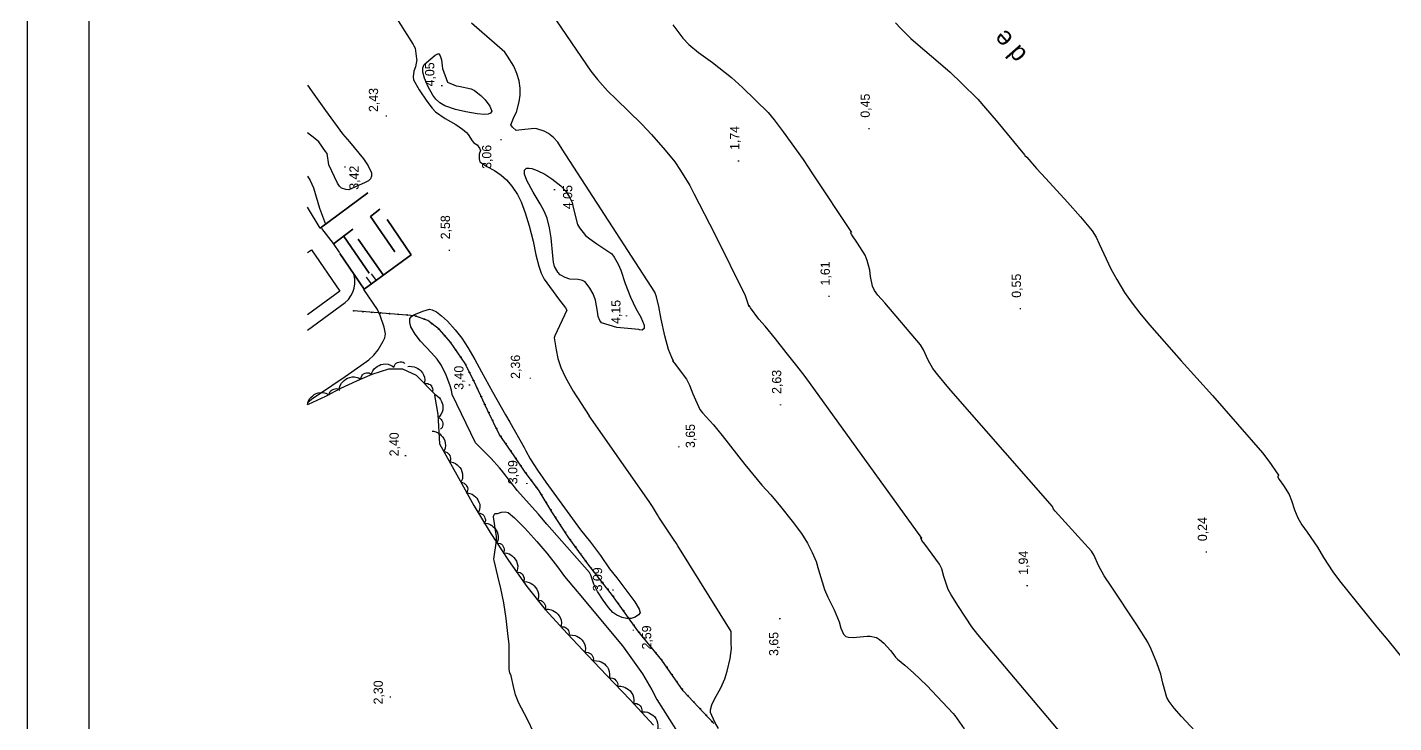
# Model space of a CAD drawing. Extents: x 747954 to 748544, y 4317181 to 4318208.
# Drawn here: x 747954.5 to 748176.3, y 4317747.3 to 4317860.3 of the extents above; entities that cross this region are included whole.
import ezdxf
from ezdxf.enums import TextEntityAlignment as Align

# ---------------------------------------------------------------- set-up
doc = ezdxf.new("R2010")
doc.units = 0
doc.linetypes.add('DOT', pattern=[0])
doc.layers.get('0').update_dxf_attribs({"linetype": 'CONTINUOUS'})
for name, color, linetype in [('1', 7, 'CONTINUOUS'), ('11', 7, 'CONTINUOUS'), ('24', 7, 'CONTINUOUS'), ('44', 7, 'CONTINUOUS'), ('48', 7, 'CONTINUOUS'), ('50', 7, 'CONTINUOUS'), ('53', 7, 'CONTINUOUS'), ('6', 7, 'CONTINUOUS'), ('PATTERN_CLASS', 7, 'CONTINUOUS')]:
    doc.layers.add(name, color=color, linetype=linetype)

msp = doc.modelspace()

# ---------------------------------------------------------------- linework, layer by layer
at = {"layer": '1', "color": 0, "linetype": 'CONTINUOUS'}
for p, q in [((748002.03, 4317827.67), (748009.76, 4317833.42)), ((748002.03, 4317827.67), (748000, 4317831.07)), ((748004.14, 4317825.06), (748007.34, 4317827.48)), ((748010, 4317820.33), (748005.93, 4317826.23)), ((748012.26, 4317820.07), (748008.2, 4317825.86)), ((748010.35, 4317818.6), (748009.57, 4317819.68)), ((748011.16, 4317819.18), (748010.38, 4317820.26))]:
    msp.add_line(p, q, dxfattribs=at)
for points in [[(748011.73, 4317830.73), (748010.2, 4317829.56), (748014.18, 4317823.81)], [(748012.89, 4317829.08), (748016.83, 4317823.3), (748009.18, 4317817.75), (748005.23, 4317823.56)], [(748000, 4317811.09), (748006.12, 4317815.6), (748006.63, 4317816.08), (748007.04, 4317816.64), (748007.36, 4317817.26), (748007.58, 4317817.92), (748007.68, 4317818.61), (748007.68, 4317819.31), (748007.55, 4317820)]]:
    msp.add_lwpolyline(points, dxfattribs=at)
at = {"layer": '11', "color": 0, "linetype": 'CONTINUOUS'}
msp.add_lwpolyline([(748000, 4317823.68), (748000.62, 4317824.14), (748005.22, 4317817.42), (748000, 4317813.58)], dxfattribs=at)
at = {"layer": '24', "color": 0, "linetype": 'CONTINUOUS'}
for points in [[(748095.45, 4317861), (748096.29, 4317860.09), (748097.92, 4317858.48), (748099.5, 4317857.11), (748101.97, 4317855.03), (748104.29, 4317852.98), (748106.13, 4317851.23), (748108.8, 4317848.61), (748110.07, 4317847.17), (748111.75, 4317845.15), (748116.4, 4317839.58)], [(748116.4, 4317839.58), (748116.43, 4317839.48), (748116.73, 4317839.17), (748118.31, 4317837.33), (748119.84, 4317835.71), (748123.38, 4317831.86), (748125.48, 4317829.48), (748127.35, 4317827.23), (748128.01, 4317826.19), (748128.5, 4317825.1), (748130.4, 4317821.07), (748131.37, 4317819.31), (748132.63, 4317817.23), (748133.83, 4317815.48), (748135.08, 4317813.87), (748136.69, 4317811.96), (748141.79, 4317806.12), (748146.91, 4317800.46), (748155.01, 4317791.17), (748156.04, 4317789.79), (748157.61, 4317787.53), (748157.51, 4317787.23), (748157.51, 4317787.19), (748157.72, 4317786.81), (748158.42, 4317785.86), (748159.35, 4317784.37), (748159.74, 4317783.41), (748160.19, 4317781.91), (748160.74, 4317780.62), (748161.42, 4317779.44), (748162.28, 4317778.25), (748163.93, 4317775.84), (748164.92, 4317774.17), (748166.43, 4317771.8), (748167.53, 4317770.37), (748173.56, 4317762.82), (748175.36, 4317760.69), (748183.55, 4317750.6)]]:
    msp.add_lwpolyline(points, dxfattribs=at)
at = {"layer": '44', "color": 0, "linetype": 'CONTINUOUS'}
for points in [[(748000, 4317879.72), (748002.42, 4317877.57), (748003.1, 4317877.02), (748003.44, 4317876.71), (748007.48, 4317872.29), (748008.33, 4317871.16), (748008.58, 4317870.8), (748011.95, 4317865.71), (748011.98, 4317865.66), (748017.11, 4317857.48), (748017.23, 4317857.27), (748017.44, 4317856.89), (748017.65, 4317855.19), (748017.75, 4317855.05), (748017.51, 4317853.88)], [(748037.14, 4317866.19), (748045.98, 4317853.19), (748047.08, 4317851.83), (748048.7, 4317849.98), (748050.14, 4317848.54), (748052.1, 4317846.69), (748054.28, 4317844.54), (748055.83, 4317842.85), (748058.05, 4317840.34), (748059.62, 4317838.41), (748060.53, 4317837.05), (748062.07, 4317834.6)], [(748059.41, 4317806.04), (748059.12, 4317806.63), (748058.61, 4317807.92), (748058.01, 4317810.15), (748057.42, 4317812.86), (748057.04, 4317814.92), (748056.65, 4317816.51), (748056.39, 4317817.27), (748041.34, 4317840.51), (748040.6, 4317841.61), (748039.93, 4317842.38), (748039.11, 4317843.04), (748038.42, 4317843.42), (748037.2, 4317843.77), (748036.77, 4317843.83), (748034.27, 4317843.58), (748033.84, 4317843.52), (748033.25, 4317844.08), (748033.01, 4317844.44), (748033.54, 4317845.8), (748033.91, 4317846.51), (748034.33, 4317848.19), (748034.51, 4317849.29), (748034.52, 4317850.42), (748034.35, 4317851.59), (748033.99, 4317852.8), (748033.45, 4317854), (748032.47, 4317855.61), (748032.01, 4317856.26), (748026.58, 4317860.98)], [(748059.3, 4317860.71), (748060.92, 4317858.55), (748061.9, 4317857.52), (748063.48, 4317856.21), (748065.73, 4317854.56), (748068.8, 4317852.14), (748070.57, 4317850.51), (748074.74, 4317846.46), (748075.74, 4317845.27), (748077.2, 4317843.31), (748080.43, 4317838.81), (748081.98, 4317836.5), (748088.31, 4317826.94)], [(748022.71, 4317851.37), (748024.13, 4317850.78), (748024.56, 4317850.71), (748026.55, 4317850.32), (748027.1, 4317850.01), (748028.14, 4317849.23), (748028.83, 4317848.51), (748029.6, 4317847.46), (748029.93, 4317846.69), (748029.7, 4317846.32), (748029.29, 4317846.16), (748028.67, 4317846.13), (748027.51, 4317846.23), (748025.66, 4317846.55), (748024, 4317846.96), (748022.25, 4317847.55), (748021.48, 4317848), (748020.83, 4317848.59), (748020.34, 4317849.28), (748019.57, 4317850.62), (748018.95, 4317852.01), (748018.7, 4317853.01), (748018.71, 4317853.73), (748018.92, 4317854.23), (748019.29, 4317854.6), (748020.7, 4317855.79), (748021.27, 4317856.01), (748021.52, 4317855.65), (748021.72, 4317855.01), (748021.85, 4317854.01), (748021.89, 4317853.6), (748022.71, 4317851.37)], [(748017.51, 4317853.88), (748017.24, 4317853.14), (748017.14, 4317852.25), (748017.19, 4317851.76), (748018.1, 4317850.16), (748019.36, 4317848.29), (748020.22, 4317847.14), (748020.78, 4317846.54), (748022.35, 4317845.48), (748024.07, 4317844.48), (748025.17, 4317843.76), (748025.81, 4317843.21), (748026.07, 4317842.86), (748026.71, 4317841.83), (748026.99, 4317841.54), (748027.52, 4317841.17), (748027.91, 4317840.67), (748028.06, 4317840.26), (748027.86, 4317839.69), (748027.85, 4317838.9), (748027.95, 4317838.46), (748029.08, 4317837.69), (748030.36, 4317837.01), (748031.42, 4317836.29), (748032.31, 4317835.5), (748033.17, 4317834.48), (748034.05, 4317833.15), (748034.67, 4317831.96), (748035.34, 4317830.17), (748035.98, 4317828.02), (748036.59, 4317825.53), (748037.05, 4317823.3), (748037.51, 4317821.51), (748037.9, 4317820.36), (748038.4, 4317819.38), (748040.71, 4317816.19), (748041.84, 4317814.69), (748042.08, 4317814.32), (748040.12, 4317810.17), (748040.04, 4317809.86), (748040.33, 4317807.9), (748040.64, 4317806.48), (748041.12, 4317805.04), (748041.81, 4317803.5), (748042.89, 4317801.55), (748043.12, 4317801.17), (748045.73, 4317797.14)], [(748000, 4317850.9), (748000.99, 4317849.44), (748002.88, 4317846.76), (748005.65, 4317842.98), (748006.79, 4317841.66), (748009.08, 4317838.91), (748009.83, 4317837.76), (748010.36, 4317836.65), (748010.39, 4317836.13), (748010.22, 4317835.67), (748009.88, 4317835.33), (748009.33, 4317835.07), (748006.67, 4317833.9), (748006.23, 4317833.92), (748005.49, 4317834.17), (748005.15, 4317834.48), (748004.83, 4317834.96), (748003.46, 4317837.94)], [(748003.46, 4317837.94), (748003.16, 4317839.77), (748002.93, 4317840.14), (748001.82, 4317841.67), (748001.18, 4317842.25), (748000, 4317843.14)], [(748050.18, 4317811.53), (748047.69, 4317812.28), (748047.43, 4317812.64), (748047.18, 4317813.31), (748047.08, 4317814.13), (748046.72, 4317815.98), (748046.34, 4317817.01), (748045.82, 4317817.91), (748045.04, 4317818.94), (748044.63, 4317819.15), (748043.92, 4317819.29), (748042.59, 4317819.39), (748041.81, 4317819.64), (748041, 4317820.09), (748040.63, 4317820.53), (748040.1, 4317821.42), (748039.9, 4317822.14), (748039.79, 4317823.17), (748039.56, 4317826.09), (748039.29, 4317827.73), (748038.89, 4317829.26), (748038.42, 4317830.42), (748037.77, 4317831.61), (748036.61, 4317833.5), (748035.58, 4317835.4), (748035.22, 4317836.42), (748035.19, 4317837.09), (748035.52, 4317837.38), (748035.96, 4317837.42), (748036.39, 4317837.35), (748037.29, 4317837.02), (748038.5, 4317836.41), (748039.63, 4317835.66), (748041.08, 4317834.54), (748041.87, 4317833.71), (748042.48, 4317832.82), (748042.95, 4317831.83), (748043.13, 4317831.01), (748043.82, 4317828.23), (748044.16, 4317827.69), (748045.12, 4317826.46), (748045.79, 4317825.9), (748046.96, 4317825.13), (748049.36, 4317823.46), (748049.77, 4317822.94), (748050.44, 4317821.83), (748050.82, 4317820.86), (748051.55, 4317818.69), (748052.42, 4317816.46), (748053.28, 4317814.58), (748054.08, 4317813.17), (748054.63, 4317811.89), (748054.64, 4317811.34), (748054.3, 4317811.07), (748053.87, 4317811.14), (748053.79, 4317811.17), (748050.18, 4317811.53)], [(748000, 4317836.09), (748000.43, 4317835.4), (748000.97, 4317834.23), (748001.91, 4317830.91), (748001.94, 4317830.88), (748002.93, 4317828.3)], [(748062.07, 4317834.6), (748062.72, 4317833.28), (748066.12, 4317826.67), (748071.03, 4317816.69), (748071.52, 4317815.26), (748071.64, 4317814.92)], [(748002.23, 4317827.6), (748004.17, 4317825.15), (748004.17, 4317825.15), (748005.16, 4317823.64), (748005.16, 4317823.64)], [(748145.52, 4317744.37), (748141.87, 4317748.34), (748140.69, 4317749.67), (748139.88, 4317750.73), (748139.5, 4317751.39), (748138.85, 4317753.71), (748138.51, 4317755.17), (748137.87, 4317757.02), (748136.93, 4317759.26), (748136.4, 4317760.39), (748134.61, 4317763.19), (748130.43, 4317769.48), (748129.33, 4317771.19), (748128.41, 4317772.85), (748127.66, 4317774.46), (748127.25, 4317775.19), (748121.37, 4317781.69), (748121.07, 4317782.01), (748120.93, 4317782.44), (748105.56, 4317800), (748104.08, 4317801.65), (748102.31, 4317803.84), (748101.52, 4317804.88), (748100.73, 4317806.23), (748099.97, 4317807.88), (748099.5, 4317808.71), (748093.68, 4317815.53), (748092.59, 4317816.76), (748092.01, 4317817.54), (748091.68, 4317818.21), (748091.36, 4317819.78), (748091.25, 4317820.86), (748090.83, 4317822.41), (748090.5, 4317823.29), (748089.29, 4317825.21), (748088.33, 4317826.58), (748088.11, 4317826.96), (748088.11, 4317826.96)], [(748000, 4317799.31), (748000.61, 4317799.85), (748003.91, 4317802.1), (748006.09, 4317803.53), (748008.62, 4317805.32), (748009.93, 4317806.29), (748010.76, 4317807.03), (748011.47, 4317807.89), (748012.29, 4317809.28), (748012.55, 4317809.83), (748012.63, 4317810.5), (748012.44, 4317811.56), (748011.76, 4317813.48), (748011.35, 4317814.46), (748009.13, 4317817.67)], [(748133.84, 4317731.9), (748110.28, 4317759.92), (748108.79, 4317761.63), (748107.82, 4317762.86), (748105.65, 4317766.21), (748104.49, 4317768.08), (748104, 4317768.96), (748103.28, 4317771.08), (748102.93, 4317772.3), (748102.6, 4317773.06), (748100.22, 4317776.29), (748099.73, 4317776.92), (748099.55, 4317777.33), (748099.69, 4317777.29), (748080.75, 4317803.53), (748079.44, 4317805.3), (748077.68, 4317807.44), (748075.94, 4317809.69), (748074.27, 4317811.73), (748073.25, 4317812.89), (748071.92, 4317814.73), (748071.68, 4317815.1), (748071.64, 4317814.92)], [(748027.24, 4317792.76), (748023.45, 4317800.64), (748023.38, 4317801.34), (748023.11, 4317802.21), (748022.48, 4317803.8), (748021.72, 4317805.32), (748021.01, 4317806.37), (748020.13, 4317807.38), (748018.35, 4317809.28), (748017.46, 4317810.44), (748016.78, 4317811.62), (748016.58, 4317812.34), (748016.61, 4317812.96), (748016.86, 4317813.33), (748017.27, 4317813.56), (748018.71, 4317814.19), (748019.8, 4317814.5), (748020.23, 4317814.41), (748020.92, 4317814.06), (748021.75, 4317813.44), (748022.72, 4317812.52), (748023.97, 4317811.15), (748025.01, 4317809.8), (748026.02, 4317808.27), (748027.17, 4317806.32), (748028.21, 4317804.34), (748030.02, 4317801.04), (748032.13, 4317797.35), (748032.85, 4317796.13)], [(748059.41, 4317806.04), (748059.26, 4317806.11), (748059.53, 4317805.76), (748061.49, 4317803.12), (748061.99, 4317802.16), (748062.56, 4317800.73), (748063.68, 4317798.17), (748064.11, 4317797.66), (748065.88, 4317795.69), (748067.3, 4317793.96), (748070.98, 4317789.28), (748073.73, 4317785.91), (748075.17, 4317784.33), (748076.79, 4317782.41), (748078.68, 4317780.06), (748080.16, 4317778.06), (748081.14, 4317776.5), (748081.93, 4317774.98), (748082.54, 4317773.48), (748082.92, 4317772.15), (748083.89, 4317768.94), (748084.43, 4317767.71), (748085.47, 4317765.63), (748086.31, 4317763.67), (748086.57, 4317762.64), (748086.99, 4317761.67), (748087.37, 4317761.31), (748087.79, 4317761.19), (748088.69, 4317761.13), (748089.12, 4317761.21), (748090.84, 4317761.39), (748091.3, 4317761.37), (748092.33, 4317761.15), (748092.86, 4317760.84), (748093.54, 4317760.23), (748094.63, 4317759.06), (748095.14, 4317758.34), (748095.43, 4317757.94), (748095.75, 4317757.64), (748096.97, 4317756.67), (748098.36, 4317755.4), (748100.52, 4317753.33), (748102.2, 4317751.58), (748104.82, 4317748.81), (748104.82, 4317748.81), (748105.08, 4317748.46), (748106.58, 4317746.29)], [(748032.85, 4317796.13), (748035.16, 4317792.04), (748035.4, 4317791.48), (748036.13, 4317790.19), (748037.3, 4317788.36), (748038.67, 4317786.41), (748044.32, 4317778.66), (748045.92, 4317776.63), (748047.52, 4317774.46), (748048.99, 4317772.31), (748050.17, 4317770.82), (748053.14, 4317766.92), (748053.84, 4317765.75), (748053.96, 4317765.17), (748053.7, 4317764.82), (748053.19, 4317764.46), (748052.52, 4317764.26), (748051.79, 4317764.23), (748051.05, 4317764.39), (748050.2, 4317764.76), (748049.57, 4317765.23), (748048.86, 4317766), (748047.96, 4317767.19), (748047.07, 4317768.6), (748046.49, 4317769.83), (748045.97, 4317771.28), (748045.74, 4317771.69), (748038.83, 4317779.57), (748038.53, 4317779.92), (748037.46, 4317781.21), (748034.04, 4317785.05), (748033.76, 4317785.4), (748033.15, 4317786.15), (748031.45, 4317788.36), (748031.17, 4317788.69), (748029.81, 4317790.23), (748027.24, 4317792.76)], [(748066.71, 4317746.36), (748066.11, 4317747.42), (748065.38, 4317748.98), (748065.4, 4317749.42), (748065.62, 4317750.19), (748066.07, 4317751.12), (748067.1, 4317752.98), (748067.75, 4317754.44), (748068.11, 4317755.67), (748068.59, 4317757.76), (748068.8, 4317759.35), (748068.73, 4317760.21), (748068.78, 4317761.64), (748068.76, 4317762.15), (748060.1, 4317776.04), (748059.86, 4317776.41), (748059.42, 4317777.1), (748057.01, 4317780.69), (748056.81, 4317781.1), (748055.96, 4317782.46), (748055.42, 4317783.26), (748045.73, 4317797.14)], [(748036.76, 4317745.57), (748035.63, 4317747.94), (748034.27, 4317750.48), (748033.75, 4317751.85), (748033.43, 4317753.17), (748033.05, 4317754.91), (748032.81, 4317755.42), (748032.72, 4317756.03), (748032.74, 4317757.13), (748032.72, 4317760.09), (748032.55, 4317761.33), (748032.23, 4317764.23), (748031.85, 4317766.8), (748031.39, 4317769.1), (748030.86, 4317771.14), (748030.31, 4317773.65), (748030.21, 4317773.9), (748030.65, 4317776.86), (748030.66, 4317777.11), (748030.65, 4317777.55), (748030.54, 4317778.29), (748030.45, 4317778.85), (748030.37, 4317779.28), (748030.15, 4317780.73), (748030.18, 4317780.88), (748030.37, 4317781.28), (748030.85, 4317781.31), (748031.46, 4317781.5), (748032.09, 4317781.57), (748032.54, 4317781.46), (748033.61, 4317780.6), (748035.28, 4317778.89), (748037.19, 4317776.76), (748038.82, 4317774.84), (748040.55, 4317772.63), (748041.69, 4317771.08), (748043.76, 4317768.63), (748044.05, 4317768.3), (748051.14, 4317759.77), (748053.56, 4317756.4), (748054.39, 4317755.23), (748055.86, 4317752.62), (748056.67, 4317751.09), (748059.78, 4317746.19)]]:
    msp.add_lwpolyline(points, dxfattribs=at)
at = {"layer": '53', "color": 0, "linetype": 'CONTINUOUS'}
for points in [[(748005.15, 4317801.52), (748005.17, 4317801.75), (748005.31, 4317802.09), (748005.49, 4317802.47), (748005.7, 4317802.71), (748005.94, 4317802.92), (748006.19, 4317803.13), (748006.49, 4317803.3), (748006.85, 4317803.42), (748007.23, 4317803.5), (748007.62, 4317803.5), (748008.04, 4317803.41), (748008.39, 4317803.27), (748008.59, 4317803.14), (748008.67, 4317803.41), (748008.78, 4317803.67), (748008.93, 4317803.83), (748009.08, 4317803.97), (748009.32, 4317804.08), (748009.54, 4317804.14), (748009.79, 4317804.17), (748010.01, 4317804.15), (748010.18, 4317804.05), (748010.31, 4317803.97)], [(748010.34, 4317803.91), (748010.4, 4317804.14), (748010.58, 4317804.46), (748010.81, 4317804.81), (748011.05, 4317805.02), (748011.31, 4317805.2), (748011.59, 4317805.37), (748011.91, 4317805.5), (748012.28, 4317805.57), (748012.67, 4317805.6), (748013.05, 4317805.55), (748013.46, 4317805.41), (748013.78, 4317805.23), (748013.97, 4317805.07), (748014.08, 4317805.32), (748014.23, 4317805.57), (748014.4, 4317805.71), (748014.57, 4317805.83), (748014.82, 4317805.91), (748015.04, 4317805.94), (748015.29, 4317805.93), (748015.51, 4317805.89), (748015.66, 4317805.76), (748015.79, 4317805.66)], [(748016.28, 4317805.17), (748016.51, 4317805.22), (748016.88, 4317805.2), (748017.3, 4317805.14), (748017.59, 4317805.03), (748017.87, 4317804.87), (748018.14, 4317804.7), (748018.4, 4317804.46), (748018.63, 4317804.17), (748018.83, 4317803.83), (748018.95, 4317803.46), (748019.01, 4317803.03), (748018.99, 4317802.66), (748018.93, 4317802.43), (748019.21, 4317802.44), (748019.5, 4317802.42), (748019.69, 4317802.33), (748019.88, 4317802.23), (748020.06, 4317802.04), (748020.18, 4317801.86), (748020.29, 4317801.63), (748020.35, 4317801.41), (748020.3, 4317801.22), (748020.27, 4317801.06)], [(748000, 4317799.02), (748000.03, 4317799.25), (748000.17, 4317799.59), (748000.37, 4317799.97), (748000.58, 4317800.2), (748000.83, 4317800.41), (748001.08, 4317800.61), (748001.39, 4317800.77), (748001.74, 4317800.89), (748002.13, 4317800.96), (748002.51, 4317800.95), (748002.94, 4317800.86), (748003.28, 4317800.71), (748003.48, 4317800.57), (748003.56, 4317800.84), (748003.68, 4317801.1), (748003.83, 4317801.26), (748003.99, 4317801.39), (748004.23, 4317801.5), (748004.45, 4317801.55), (748004.7, 4317801.58), (748004.92, 4317801.56), (748005.09, 4317801.45), (748005.22, 4317801.36)], [(748020.59, 4317800.66), (748020.81, 4317800.57), (748021.1, 4317800.35), (748021.41, 4317800.07), (748021.59, 4317799.81), (748021.73, 4317799.52), (748021.86, 4317799.23), (748021.94, 4317798.88), (748021.97, 4317798.51), (748021.94, 4317798.12), (748021.84, 4317797.75), (748021.64, 4317797.36), (748021.42, 4317797.07), (748021.23, 4317796.9), (748021.47, 4317796.76), (748021.7, 4317796.58), (748021.81, 4317796.39), (748021.9, 4317796.21), (748021.95, 4317795.95), (748021.94, 4317795.73), (748021.91, 4317795.48), (748021.83, 4317795.27), (748021.68, 4317795.13), (748021.57, 4317795.02)], [(748020.23, 4317794.69), (748020.47, 4317794.68), (748020.82, 4317794.57), (748021.21, 4317794.41), (748021.46, 4317794.22), (748021.69, 4317793.99), (748021.91, 4317793.76), (748022.1, 4317793.47), (748022.25, 4317793.13), (748022.35, 4317792.75), (748022.38, 4317792.36), (748022.32, 4317791.93), (748022.21, 4317791.58), (748022.09, 4317791.36), (748022.36, 4317791.31), (748022.63, 4317791.21), (748022.8, 4317791.07), (748022.95, 4317790.93), (748023.08, 4317790.7), (748023.15, 4317790.49), (748023.2, 4317790.24), (748023.2, 4317790.02), (748023.1, 4317789.84), (748023.03, 4317789.7)], [(748023.04, 4317789.71), (748023.27, 4317789.7), (748023.62, 4317789.58), (748024.01, 4317789.42), (748024.26, 4317789.23), (748024.49, 4317789), (748024.71, 4317788.77), (748024.9, 4317788.48), (748025.05, 4317788.13), (748025.15, 4317787.76), (748025.17, 4317787.37), (748025.12, 4317786.94), (748025, 4317786.59), (748024.88, 4317786.37), (748025.15, 4317786.32), (748025.43, 4317786.22), (748025.59, 4317786.08), (748025.74, 4317785.94), (748025.87, 4317785.71), (748025.94, 4317785.5), (748025.99, 4317785.25), (748025.98, 4317785.03), (748025.89, 4317784.85), (748025.82, 4317784.71)], [(748025.75, 4317784.67), (748025.98, 4317784.67), (748026.34, 4317784.56), (748026.73, 4317784.42), (748026.99, 4317784.23), (748027.23, 4317784.01), (748027.45, 4317783.79), (748027.65, 4317783.5), (748027.81, 4317783.16), (748027.93, 4317782.79), (748027.96, 4317782.4), (748027.92, 4317781.97), (748027.82, 4317781.62), (748027.7, 4317781.4), (748027.98, 4317781.35), (748028.25, 4317781.26), (748028.42, 4317781.13), (748028.58, 4317780.99), (748028.71, 4317780.77), (748028.79, 4317780.56), (748028.85, 4317780.31), (748028.85, 4317780.09), (748028.76, 4317779.91), (748028.7, 4317779.76)], [(748028.63, 4317779.73), (748028.87, 4317779.74), (748029.23, 4317779.65), (748029.62, 4317779.51), (748029.89, 4317779.34), (748030.14, 4317779.13), (748030.37, 4317778.92), (748030.58, 4317778.64), (748030.75, 4317778.3), (748030.89, 4317777.94), (748030.94, 4317777.55), (748030.91, 4317777.12), (748030.82, 4317776.76), (748030.72, 4317776.54), (748030.99, 4317776.5), (748031.27, 4317776.42), (748031.45, 4317776.3), (748031.61, 4317776.16), (748031.75, 4317775.95), (748031.84, 4317775.74), (748031.9, 4317775.5), (748031.91, 4317775.28), (748031.83, 4317775.09), (748031.77, 4317774.94)], [(748031.73, 4317774.92), (748031.96, 4317774.93), (748032.32, 4317774.86), (748032.73, 4317774.74), (748033, 4317774.57), (748033.25, 4317774.37), (748033.5, 4317774.17), (748033.71, 4317773.89), (748033.89, 4317773.57), (748034.04, 4317773.2), (748034.1, 4317772.82), (748034.09, 4317772.38), (748034.02, 4317772.02), (748033.92, 4317771.8), (748034.19, 4317771.77), (748034.48, 4317771.7), (748034.66, 4317771.58), (748034.82, 4317771.45), (748034.97, 4317771.24), (748035.07, 4317771.04), (748035.14, 4317770.8), (748035.16, 4317770.58), (748035.08, 4317770.39), (748035.03, 4317770.24)], [(748034.99, 4317770.21), (748035.22, 4317770.24), (748035.58, 4317770.18), (748035.99, 4317770.08), (748036.27, 4317769.94), (748036.54, 4317769.75), (748036.79, 4317769.55), (748037.02, 4317769.29), (748037.22, 4317768.98), (748037.38, 4317768.62), (748037.47, 4317768.24), (748037.48, 4317767.8), (748037.42, 4317767.44), (748037.33, 4317767.21), (748037.61, 4317767.2), (748037.9, 4317767.14), (748038.08, 4317767.03), (748038.25, 4317766.91), (748038.41, 4317766.71), (748038.52, 4317766.51), (748038.6, 4317766.27), (748038.63, 4317766.06), (748038.57, 4317765.86), (748038.52, 4317765.71)], [(748038.52, 4317765.71), (748038.75, 4317765.76), (748039.12, 4317765.73), (748039.53, 4317765.66), (748039.82, 4317765.54), (748040.1, 4317765.37), (748040.37, 4317765.2), (748040.62, 4317764.95), (748040.84, 4317764.65), (748041.03, 4317764.31), (748041.14, 4317763.94), (748041.19, 4317763.51), (748041.16, 4317763.14), (748041.09, 4317762.9), (748041.37, 4317762.91), (748041.66, 4317762.88), (748041.85, 4317762.79), (748042.03, 4317762.68), (748042.21, 4317762.49), (748042.33, 4317762.3), (748042.43, 4317762.07), (748042.48, 4317761.86), (748042.43, 4317761.66), (748042.4, 4317761.51)], [(748042.4, 4317761.51), (748042.63, 4317761.56), (748042.99, 4317761.53), (748043.41, 4317761.47), (748043.7, 4317761.35), (748043.98, 4317761.19), (748044.25, 4317761.02), (748044.51, 4317760.77), (748044.73, 4317760.48), (748044.93, 4317760.14), (748045.04, 4317759.77), (748045.09, 4317759.33), (748045.07, 4317758.97), (748045.01, 4317758.73), (748045.28, 4317758.74), (748045.57, 4317758.71), (748045.77, 4317758.62), (748045.95, 4317758.52), (748046.13, 4317758.33), (748046.25, 4317758.14), (748046.35, 4317757.91), (748046.4, 4317757.7), (748046.36, 4317757.5), (748046.32, 4317757.35)], [(748046.32, 4317757.35), (748046.55, 4317757.4), (748046.92, 4317757.37), (748047.34, 4317757.31), (748047.63, 4317757.19), (748047.91, 4317757.03), (748048.18, 4317756.86), (748048.43, 4317756.62), (748048.66, 4317756.32), (748048.86, 4317755.98), (748048.97, 4317755.61), (748049.02, 4317755.18), (748049, 4317754.81), (748048.94, 4317754.57), (748049.21, 4317754.59), (748049.5, 4317754.56), (748049.7, 4317754.47), (748049.88, 4317754.36), (748050.06, 4317754.18), (748050.18, 4317753.99), (748050.29, 4317753.76), (748050.34, 4317753.55), (748050.29, 4317753.35), (748050.26, 4317753.19)], [(748050.26, 4317753.2), (748050.49, 4317753.25), (748050.85, 4317753.22), (748051.27, 4317753.16), (748051.56, 4317753.04), (748051.84, 4317752.88), (748052.11, 4317752.71), (748052.37, 4317752.47), (748052.59, 4317752.17), (748052.79, 4317751.83), (748052.91, 4317751.46), (748052.96, 4317751.03), (748052.94, 4317750.66), (748052.87, 4317750.42), (748053.15, 4317750.44), (748053.44, 4317750.41), (748053.63, 4317750.32), (748053.82, 4317750.21), (748053.99, 4317750.03), (748054.12, 4317749.84), (748054.22, 4317749.61), (748054.27, 4317749.4), (748054.23, 4317749.2), (748054.19, 4317749.04)], [(748054.18, 4317749.04), (748054.41, 4317749.08), (748054.78, 4317749.06), (748055.19, 4317749), (748055.49, 4317748.87), (748055.77, 4317748.71), (748056.04, 4317748.54), (748056.29, 4317748.3), (748056.51, 4317748), (748056.71, 4317747.66), (748056.82, 4317747.29), (748056.87, 4317746.86), (748056.85, 4317746.49), (748056.78, 4317746.25), (748057.06, 4317746.26), (748057.35, 4317746.23), (748057.55, 4317746.14), (748057.73, 4317746.04), (748057.9, 4317745.85), (748058.03, 4317745.66), (748058.13, 4317745.43), (748058.18, 4317745.22), (748058.13, 4317745.02), (748058.1, 4317744.86)]]:
    msp.add_lwpolyline(points, dxfattribs=at)
at = {"layer": '6', "color": 0, "linetype": 'CONTINUOUS'}
for centre in [(748007.52, 4317814.21), (748008.96, 4317814.09), (748010.4, 4317813.98), (748011.84, 4317813.87), (748013.28, 4317813.76), (748014.72, 4317813.65), (748016.16, 4317813.54), (748017.59, 4317813.37), (748018.95, 4317812.88), (748020.17, 4317812.14), (748021.3, 4317811.24), (748022.27, 4317810.17), (748023.22, 4317809.08), (748024.04, 4317807.9), (748024.86, 4317806.71), (748025.65, 4317805.5), (748026.29, 4317804.21), (748026.92, 4317802.91), (748027.55, 4317801.61), (748028.16, 4317800.3), (748028.78, 4317799), (748029.4, 4317797.69), (748030.04, 4317796.4), (748030.68, 4317795.1), (748031.37, 4317793.84), (748032.19, 4317792.65), (748033, 4317791.45), (748033.81, 4317790.26), (748034.61, 4317789.05), (748035.43, 4317787.87), (748036.29, 4317786.71), (748037.16, 4317785.55), (748037.97, 4317784.36), (748038.72, 4317783.12), (748039.47, 4317781.89), (748040.24, 4317780.67), (748041.03, 4317779.46), (748041.81, 4317778.25), (748042.61, 4317777.05), (748043.47, 4317775.88), (748044.33, 4317774.72), (748045.18, 4317773.56), (748046.05, 4317772.41), (748046.94, 4317771.27), (748047.83, 4317770.13), (748048.72, 4317768.99), (748049.6, 4317767.85), (748050.44, 4317766.67), (748051.28, 4317765.5), (748052.11, 4317764.32), (748052.95, 4317763.14), (748053.81, 4317761.98), (748054.72, 4317760.86), (748055.64, 4317759.75), (748056.55, 4317758.63), (748057.47, 4317757.51), (748058.3, 4317756.33), (748059.13, 4317755.15), (748059.96, 4317753.97), (748060.79, 4317752.79), (748061.74, 4317751.7), (748062.73, 4317750.65), (748063.71, 4317749.59), (748064.7, 4317748.53), (748065.68, 4317747.48)]:
    msp.add_circle(centre, 0.0641, dxfattribs=at)
at = {"layer": 'PATTERN_CLASS', "color": 0, "linetype": 'CONTINUOUS'}
for p, q in [((748009.76, 4317833.42), (748002.03, 4317827.67)), ((748007.34, 4317827.48), (748004.14, 4317825.06)), ((748005.93, 4317826.23), (748010, 4317820.33)), ((748008.2, 4317825.86), (748012.26, 4317820.07))]:
    msp.add_line(p, q, dxfattribs=at)
for points in [[(748014.18, 4317823.81), (748010.2, 4317829.56), (748011.73, 4317830.73)], [(748005.23, 4317823.56), (748009.18, 4317817.75), (748016.83, 4317823.3), (748012.89, 4317829.08)], [(748000, 4317799.03), (748000.13, 4317799.08), (748002.96, 4317800.35), (748005.41, 4317801.64), (748008, 4317802.87), (748010.5, 4317803.96), (748013.17, 4317804.82), (748015.39, 4317804.8), (748017.63, 4317803.78), (748020.7, 4317800.62)], [(748020.7, 4317800.62), (748020.61, 4317800.54), (748021.16, 4317797.38), (748021.39, 4317792.63), (748024.21, 4317787.6), (748026.98, 4317782.62), (748029.63, 4317778.21), (748032.61, 4317773.67), (748035.58, 4317769.46), (748038.54, 4317765.69), (748042.19, 4317761.73), (748045.49, 4317758.23), (748048.5, 4317755.05), (748052.34, 4317751), (748056.17, 4317746.92)]]:
    msp.add_lwpolyline(points, dxfattribs=at)
at = {"layer": 'PATTERN_CLASS', "color": 0, "linetype": 'DOT'}
msp.add_lwpolyline([(748065.95, 4317747.19), (748060.99, 4317752.51), (748057.51, 4317757.46), (748053.59, 4317762.25), (748049.52, 4317767.96), (748045.67, 4317772.9), (748042.41, 4317777.32), (748039.66, 4317781.57), (748037.6, 4317784.96), (748035.2, 4317788.17), (748033.53, 4317790.67), (748031.12, 4317794.21), (748029.2, 4317798.1), (748027.35, 4317802.03), (748025.56, 4317805.69), (748023.19, 4317809.12), (748021.39, 4317811.17), (748019.51, 4317812.67), (748017.4, 4317813.44), (748007.46, 4317814.21)], dxfattribs=at)

# ---------------------------------------------------------------- texts
at = {"layer": '48', "color": 0, "linetype": 'CONTINUOUS'}
for s, p in [(' 4,05', (748020.57, 4317850.13)), ('.', (748021.9, 4317850.52)), (' 2,43', (748011.44, 4317845.97)), (' 0,45', (748091.26, 4317845.05)), ('.', (748012.89, 4317845.59)), (' 1,74', (748070.07, 4317839.8)), ('.', (748091.26, 4317843.55)), ('.', (748031.5, 4317841.76)), (' 3,06', (748029.82, 4317836.73)), ('.', (748006.19, 4317837.31)), (' 3,42', (748008.28, 4317833.34)), ('.', (748070.07, 4317838.3)), ('.', (748040.2, 4317833.64)), (' 4,05', (748042.96, 4317830.19)), (' 2,58', (748023.11, 4317825.29)), ('.', (748023.11, 4317823.79)), (' 1,61', (748084.77, 4317817.79)), (' 0,55', (748115.81, 4317815.79)), (' 4,15', (748050.79, 4317811.54)), ('.', (748084.77, 4317816.29)), ('.', (748051.89, 4317813.14)), ('.', (748115.81, 4317814.29)), (' 2,36', (748034.49, 4317802.62)), (' 3,40', (748025.3, 4317800.84)), (' 2,63', (748076.88, 4317800.17)), ('.', (748026.4, 4317801.89)), ('.', (748036.26, 4317803.01)), ('.', (748076.88, 4317798.67)), (' 3,65', (748062.88, 4317791.38)), (' 2,40', (748014.79, 4317790.02)), ('.', (748016.01, 4317790.41)), ('.', (748060.37, 4317791.84)), (' 3,09', (748034.05, 4317785.5)), ('.', (748035.71, 4317785.89)), (' 0,24', (748146, 4317776.25)), (' 1,94', (748116.92, 4317770.78)), ('.', (748146, 4317774.75)), (' 3,09', (748047.81, 4317768.09)), ('.', (748049.69, 4317768.59)), ('.', (748116.92, 4317769.28)), ('.', (748076.77, 4317763.94)), ('.', (748052.98, 4317762.07)), (' 2,59', (748055.78, 4317758.65)), (' 3,65', (748076.42, 4317757.59)), (' 2,30', (748012.21, 4317749.72)), ('.', (748013.53, 4317751.21))]:
    msp.add_text(s, height=1.5, rotation=90, dxfattribs=at).set_placement(p)
at = {"layer": '50', "color": 0, "linetype": 'CONTINUOUS'}
msp.add_text('d e', height=3, rotation=131.4105, dxfattribs=at).set_placement((748114.65, 4317854.02), align=Align.TOP_LEFT)

# ---------------------------------------------------------------- meshes
at = {"color": 0, "linetype": 'CONTINUOUS'}
mesh = msp.add_polyface(dxfattribs=at)
corners = [(747954.5, 4317181), (747954.5, 4317181), (747954.5, 4317371.96), (748262.5, 4317181), (747954.5, 4317546.49), (748544, 4317181), (747954.5, 4318207.5), (748544, 4317842.01), (748544, 4318207.5)]
mesh.append_faces([[corners[k] for k in face] for face in [(0, 1, 3, 2), (2, 3, 5, 4), (4, 5, 7, 6), (6, 7, 8, 8)]], dxfattribs={"vtx0": -1, "vtx2": -1, "color": 0})
mesh = msp.add_polyface(dxfattribs=at)
corners = [(747964.5, 4317191), (747964.5, 4317191), (747964.5, 4317375.76), (748262.5, 4317191), (747964.5, 4317544.09), (748534, 4317191), (747964.5, 4318011), (748534, 4317657.91), (748262.5, 4318011), (748534, 4317842.67), (748534, 4318011)]
mesh.append_faces([[corners[k] for k in face] for face in [(0, 1, 3, 2), (2, 3, 5, 4), (4, 5, 7, 6), (6, 7, 9, 8), (8, 9, 10, 10)]], dxfattribs={"vtx0": -1, "vtx2": -1, "color": 0})

doc.saveas('drawing.dxf')
